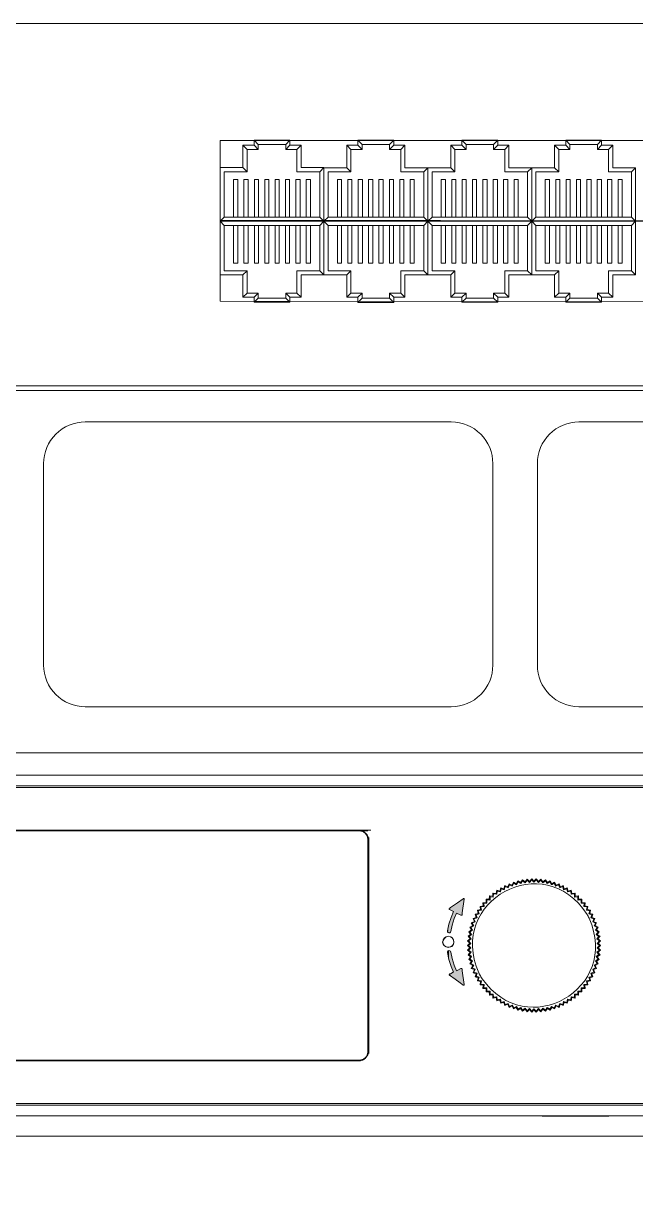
# Model space of a CAD drawing. Header units: millimetres. Extents: x -12727 to 3737, y -1743 to 2772.
# Drawn here: x 443.7 to 517.4, y 804.3 to 944.8 of the extents above; entities that cross this region are included whole.
import ezdxf

# ---------------------------------------------------------------- set-up
doc = ezdxf.new("R2010")
doc.units = ezdxf.units.MM
doc.layers.get('0').update_dxf_attribs({"lineweight": 5})
doc.layers.add('-0', color=7, linetype='Continuous', lineweight=5)
doc.layers.add('Racks and units', color=7, linetype='Continuous', lineweight=5)

# ---------------------------------------------------------------- blocks, each defined once
blk = doc.blocks.new('ZYXEL  GS1100-24-EU0103F')
at = {"layer": '-0', "color": 253, "lineweight": 15}
for p, q in [((0, 43.61), (482.5, 43.61)), ((482.5, 0), (0, 0))]:
    blk.add_line(p, q, dxfattribs=at)
at = {"layer": '-0', "color": 253, "lineweight": 0}
for p, q in [((191.59, 29.51), (116.57, 29.51)), ((116.57, 29.51), (116.58, 19.79)), ((120.67, 28.95), (120.67, 29.55)), ((120.67, 29.55), (124.98, 29.55)), ((121.18, 29.05), (120.67, 29.55)), ((124.48, 29.05), (124.98, 29.55)), ((124.98, 28.95), (124.98, 29.55)), ((133.17, 28.94), (133.17, 29.55)), ((133.17, 29.55), (137.47, 29.55)), ((133.67, 29.05), (133.17, 29.55)), ((136.97, 29.05), (137.47, 29.55)), ((137.47, 28.94), (137.47, 29.55)), ((145.68, 28.94), (145.68, 29.55)), ((145.68, 29.55), (149.98, 29.55)), ((146.18, 29.05), (145.68, 29.55)), ((149.48, 29.05), (149.98, 29.55)), ((149.98, 28.94), (149.98, 29.55)), ((158.18, 28.94), (158.18, 29.55)), ((158.18, 29.55), (162.48, 29.55)), ((158.68, 29.05), (158.18, 29.55)), ((161.98, 29.05), (162.48, 29.55)), ((162.48, 28.94), (162.48, 29.55)), ((119.32, 26.25), (119.32, 28.95)), ((119.32, 28.95), (120.67, 28.95)), ((119.82, 28.45), (119.32, 28.95)), ((119.82, 25.75), (119.82, 28.45)), ((119.82, 28.45), (121.18, 28.45)), ((121.18, 28.45), (120.67, 28.95)), ((121.18, 28.45), (121.18, 29.05)), ((121.18, 29.05), (124.48, 29.05)), ((124.48, 28.45), (124.48, 29.05)), ((124.48, 28.45), (124.98, 28.95)), ((125.83, 28.45), (124.48, 28.45)), ((126.33, 28.95), (124.98, 28.95)), ((125.83, 28.45), (126.33, 28.95)), ((125.83, 25.75), (125.83, 28.45)), ((126.33, 26.25), (126.33, 28.95)), ((131.82, 26.24), (131.82, 28.94)), ((131.82, 28.94), (133.17, 28.94)), ((132.32, 28.44), (131.82, 28.94)), ((132.32, 25.74), (132.32, 28.44)), ((132.32, 28.44), (133.67, 28.44)), ((133.67, 28.44), (133.17, 28.94)), ((133.67, 28.44), (133.67, 29.05)), ((133.67, 29.05), (136.97, 29.05)), ((136.97, 28.44), (136.97, 29.05)), ((136.97, 28.44), (137.47, 28.94)), ((138.32, 28.44), (136.97, 28.44)), ((138.82, 28.94), (137.47, 28.94)), ((138.32, 28.44), (138.82, 28.94)), ((138.32, 25.74), (138.32, 28.44)), ((138.82, 26.24), (138.82, 28.94)), ((144.33, 26.24), (144.33, 28.94)), ((144.33, 28.94), (145.68, 28.94)), ((144.83, 28.44), (144.33, 28.94)), ((144.83, 25.74), (144.83, 28.44)), ((144.83, 28.44), (146.18, 28.44)), ((146.18, 28.44), (145.68, 28.94)), ((146.18, 28.44), (146.18, 29.05)), ((146.18, 29.05), (149.48, 29.05)), ((149.48, 28.44), (149.48, 29.05)), ((149.48, 28.44), (149.98, 28.94)), ((150.83, 28.44), (149.48, 28.44)), ((151.33, 28.94), (149.98, 28.94)), ((150.83, 28.44), (151.33, 28.94)), ((150.83, 25.74), (150.83, 28.44)), ((151.33, 26.24), (151.33, 28.94)), ((156.83, 26.24), (156.83, 28.94)), ((156.83, 28.94), (158.18, 28.94)), ((157.33, 28.44), (156.83, 28.94)), ((157.33, 25.74), (157.33, 28.44)), ((157.33, 28.44), (158.68, 28.44)), ((158.68, 28.44), (158.18, 28.94)), ((158.68, 28.44), (158.68, 29.05)), ((158.68, 29.05), (161.98, 29.05)), ((161.98, 28.44), (161.98, 29.05)), ((161.98, 28.44), (162.48, 28.94)), ((163.33, 28.44), (161.98, 28.44)), ((163.83, 28.94), (162.48, 28.94)), ((163.33, 28.44), (163.83, 28.94)), ((163.33, 25.74), (163.33, 28.44)), ((163.83, 26.24), (163.83, 28.94)), ((116.57, 19.79), (116.57, 26.25)), ((116.57, 26.25), (119.32, 26.25)), ((117.07, 20.29), (117.07, 25.75)), ((119.82, 25.75), (117.07, 25.75)), ((119.82, 25.75), (119.32, 26.25)), ((125.83, 25.75), (128.58, 25.75)), ((129.08, 26.25), (126.33, 26.25)), ((128.58, 25.75), (129.08, 26.25)), ((128.58, 20.29), (128.58, 25.75)), ((129.07, 19.79), (129.07, 26.24)), ((129.07, 26.24), (131.82, 26.24)), ((129.08, 19.79), (129.08, 26.25)), ((129.08, 19.79), (129.08, 26.25)), ((129.08, 19.79), (129.08, 26.24)), ((129.57, 20.29), (129.57, 25.74)), ((132.32, 25.74), (129.57, 25.74)), ((129.58, 20.29), (129.58, 25.75)), ((129.58, 20.29), (129.58, 25.74)), ((132.32, 25.74), (131.82, 26.24)), ((138.32, 25.74), (141.08, 25.74)), ((141.58, 26.24), (138.82, 26.24)), ((141.08, 25.74), (141.58, 26.24)), ((141.08, 20.29), (141.08, 25.74)), ((141.58, 19.79), (141.58, 26.24)), ((141.58, 19.79), (141.58, 26.24)), ((141.58, 26.24), (144.33, 26.24)), ((142.08, 20.29), (142.08, 25.74)), ((144.83, 25.74), (142.08, 25.74)), ((144.83, 25.74), (144.33, 26.24)), ((150.83, 25.74), (153.58, 25.74)), ((154.08, 26.24), (151.33, 26.24)), ((153.58, 25.74), (154.08, 26.24)), ((153.58, 20.29), (153.58, 25.74)), ((154.08, 19.79), (154.08, 26.24)), ((154.08, 19.79), (154.08, 26.24)), ((154.08, 26.24), (156.83, 26.24)), ((154.58, 20.29), (154.58, 25.74)), ((157.33, 25.74), (154.58, 25.74)), ((157.33, 25.74), (156.83, 26.24)), ((163.33, 25.74), (166.08, 25.74)), ((166.58, 26.24), (163.83, 26.24)), ((166.08, 25.74), (166.58, 26.24)), ((166.08, 20.29), (166.08, 25.74)), ((166.58, 19.79), (166.58, 26.24)), ((118.7, 24.83), (118.2, 24.83)), ((118.2, 20.29), (118.2, 24.83)), ((118.7, 20.29), (118.7, 24.83)), ((119.45, 20.29), (119.45, 24.83)), ((119.45, 24.83), (119.95, 24.83)), ((119.95, 20.29), (119.95, 24.83)), ((120.7, 20.29), (120.7, 24.83)), ((120.7, 24.83), (121.2, 24.83)), ((121.2, 20.29), (121.2, 24.83)), ((121.95, 20.29), (121.95, 24.83)), ((121.95, 24.83), (122.45, 24.83)), ((122.45, 20.29), (122.45, 24.83)), ((123.2, 20.29), (123.2, 24.83)), ((123.2, 24.83), (123.7, 24.83)), ((123.7, 20.29), (123.7, 24.83)), ((124.45, 20.29), (124.45, 24.83)), ((124.45, 24.83), (124.95, 24.83)), ((124.95, 20.29), (124.95, 24.83)), ((125.7, 20.29), (125.7, 24.83)), ((125.7, 24.83), (126.2, 24.83)), ((126.2, 20.29), (126.2, 24.83)), ((126.95, 20.29), (126.95, 24.83)), ((126.95, 24.83), (127.45, 24.83)), ((127.45, 20.29), (127.45, 24.83)), ((131.2, 24.83), (130.7, 24.83)), ((130.7, 20.29), (130.7, 24.83)), ((131.2, 20.29), (131.2, 24.83)), ((131.95, 20.29), (131.95, 24.83)), ((131.95, 24.83), (132.45, 24.83)), ((132.45, 20.29), (132.45, 24.83)), ((133.2, 20.29), (133.2, 24.83)), ((133.2, 24.83), (133.7, 24.83)), ((133.7, 20.29), (133.7, 24.83)), ((134.45, 20.29), (134.45, 24.83)), ((134.45, 24.83), (134.95, 24.83)), ((134.95, 20.29), (134.95, 24.83)), ((135.7, 20.29), (135.7, 24.83)), ((135.7, 24.83), (136.2, 24.83)), ((136.2, 20.29), (136.2, 24.83)), ((136.95, 20.29), (136.95, 24.83)), ((136.95, 24.83), (137.45, 24.83)), ((137.45, 20.29), (137.45, 24.83)), ((138.2, 20.29), (138.2, 24.83)), ((138.2, 24.83), (138.7, 24.83)), ((138.7, 20.29), (138.7, 24.83)), ((139.45, 20.29), (139.45, 24.83)), ((139.45, 24.83), (139.95, 24.83)), ((139.95, 20.29), (139.95, 24.83)), ((143.7, 24.83), (143.2, 24.83)), ((143.2, 20.29), (143.2, 24.83)), ((143.7, 20.29), (143.7, 24.83)), ((144.45, 20.29), (144.45, 24.83)), ((144.45, 24.83), (144.95, 24.83)), ((144.95, 20.29), (144.95, 24.83)), ((145.7, 20.28), (145.7, 24.83)), ((145.7, 24.83), (146.2, 24.83)), ((146.2, 20.29), (146.2, 24.83)), ((146.95, 20.29), (146.95, 24.83)), ((146.95, 24.83), (147.45, 24.83)), ((147.45, 20.29), (147.45, 24.83)), ((148.2, 20.29), (148.2, 24.83)), ((148.2, 24.83), (148.7, 24.83)), ((148.7, 20.29), (148.7, 24.83)), ((149.45, 20.29), (149.45, 24.83)), ((149.45, 24.83), (149.95, 24.83)), ((149.95, 20.29), (149.95, 24.83)), ((150.7, 20.28), (150.7, 24.83)), ((150.7, 24.83), (151.2, 24.83)), ((151.2, 20.29), (151.2, 24.83)), ((151.95, 20.29), (151.95, 24.83)), ((151.95, 24.83), (152.45, 24.83)), ((152.45, 20.29), (152.45, 24.83)), ((156.21, 24.83), (155.71, 24.83)), ((155.71, 20.29), (155.71, 24.83)), ((156.21, 20.29), (156.21, 24.83)), ((156.96, 20.29), (156.96, 24.83)), ((156.96, 24.83), (157.46, 24.83)), ((157.46, 20.29), (157.46, 24.83)), ((158.21, 20.28), (158.21, 24.83)), ((158.21, 24.83), (158.71, 24.83)), ((158.71, 20.29), (158.71, 24.83)), ((159.46, 20.29), (159.46, 24.83)), ((159.46, 24.83), (159.96, 24.83)), ((159.96, 20.29), (159.96, 24.83)), ((160.71, 20.29), (160.71, 24.83)), ((160.71, 24.83), (161.21, 24.83)), ((161.21, 20.29), (161.21, 24.83)), ((161.96, 20.29), (161.96, 24.83)), ((161.96, 24.83), (162.46, 24.83)), ((162.46, 20.29), (162.46, 24.83)), ((163.21, 20.28), (163.21, 24.83)), ((163.21, 24.83), (163.71, 24.83)), ((163.71, 20.29), (163.71, 24.83)), ((164.46, 20.29), (164.46, 24.83)), ((164.46, 24.83), (164.96, 24.83)), ((164.96, 20.29), (164.96, 24.83)), ((116.57, 19.79), (117.07, 20.29)), ((116.57, 10.19), (116.58, 19.91)), ((116.57, 19.79), (129.08, 19.79)), ((116.57, 19.79), (116.57, 13.34)), ((116.57, 19.79), (117.07, 19.29)), ((116.57, 19.79), (129.08, 19.79)), ((116.58, 19.91), (191.6, 19.8)), ((116.58, 19.79), (191.6, 19.79)), ((117.07, 20.29), (128.58, 20.29)), ((129.08, 19.79), (122.83, 19.79)), ((129.08, 19.79), (122.83, 19.79)), ((129.08, 19.79), (128.58, 20.29)), ((129.08, 19.79), (128.58, 19.29)), ((129.07, 19.79), (129.57, 20.29)), ((129.07, 19.79), (141.58, 19.79)), ((129.07, 19.79), (129.07, 13.34)), ((129.07, 19.79), (129.57, 19.29)), ((129.07, 19.79), (141.58, 19.79)), ((129.08, 19.79), (129.58, 20.29)), ((129.08, 19.79), (129.58, 20.29)), ((129.08, 19.8), (129.08, 13.34)), ((129.08, 19.8), (129.58, 19.3)), ((129.08, 19.79), (129.08, 13.34)), ((129.08, 19.79), (129.58, 19.29)), ((129.08, 19.79), (129.08, 13.34)), ((129.57, 20.29), (141.08, 20.29)), ((141.58, 19.79), (135.32, 19.79)), ((141.58, 19.79), (135.32, 19.79)), ((141.58, 19.79), (141.08, 20.29)), ((141.58, 19.79), (141.08, 19.29)), ((141.58, 19.79), (142.08, 20.29)), ((141.58, 19.79), (141.58, 13.34)), ((141.58, 19.79), (154.08, 19.79)), ((141.58, 19.79), (141.58, 13.34)), ((141.58, 19.79), (142.08, 19.29)), ((141.58, 19.79), (154.08, 19.79)), ((142.08, 20.29), (153.58, 20.29)), ((154.08, 19.79), (147.83, 19.79)), ((154.08, 19.79), (147.83, 19.79)), ((154.08, 19.79), (153.58, 20.29)), ((154.08, 19.79), (153.58, 19.29)), ((154.08, 19.79), (154.58, 20.29)), ((154.08, 19.79), (154.08, 13.34)), ((154.08, 19.79), (166.58, 19.79)), ((154.08, 19.79), (154.08, 13.34)), ((154.08, 19.79), (154.58, 19.29)), ((154.08, 19.79), (166.58, 19.79)), ((154.58, 20.29), (166.08, 20.29)), ((166.58, 19.79), (160.33, 19.79)), ((166.58, 19.79), (160.33, 19.79)), ((166.58, 19.79), (166.08, 20.29)), ((166.58, 19.79), (166.08, 19.29)), ((166.58, 19.79), (166.58, 13.34)), ((117.07, 19.29), (128.58, 19.29)), ((117.07, 19.29), (117.07, 13.84)), ((118.2, 19.29), (118.2, 14.76)), ((118.7, 19.29), (118.7, 14.76)), ((119.45, 19.29), (119.45, 14.76)), ((119.95, 19.29), (119.95, 14.76)), ((120.7, 19.3), (120.7, 14.76)), ((121.2, 19.29), (121.2, 14.76)), ((121.95, 19.29), (121.95, 14.76)), ((122.45, 19.29), (122.45, 14.76)), ((123.2, 19.29), (123.2, 14.76)), ((123.7, 19.29), (123.7, 14.76)), ((124.45, 19.29), (124.45, 14.76)), ((124.95, 19.29), (124.95, 14.76)), ((125.7, 19.3), (125.7, 14.76)), ((126.2, 19.29), (126.2, 14.76)), ((126.95, 19.29), (126.95, 14.76)), ((127.45, 19.29), (127.45, 14.76)), ((128.58, 19.29), (128.58, 13.84)), ((129.57, 19.29), (141.08, 19.29)), ((129.57, 19.29), (129.57, 13.84)), ((129.58, 19.3), (129.58, 13.84)), ((129.58, 19.29), (129.58, 13.84)), ((130.7, 19.29), (130.7, 14.75)), ((131.2, 19.29), (131.2, 14.75)), ((131.95, 19.29), (131.95, 14.75)), ((132.45, 19.29), (132.45, 14.75)), ((133.2, 19.3), (133.2, 14.75)), ((133.7, 19.29), (133.7, 14.75)), ((134.45, 19.29), (134.45, 14.75)), ((134.95, 19.29), (134.95, 14.75)), ((135.7, 19.29), (135.7, 14.75)), ((136.2, 19.29), (136.2, 14.75)), ((136.95, 19.29), (136.95, 14.75)), ((137.45, 19.29), (137.45, 14.75)), ((138.2, 19.3), (138.2, 14.75)), ((138.7, 19.29), (138.7, 14.75)), ((139.45, 19.29), (139.45, 14.75)), ((139.95, 19.29), (139.95, 14.75)), ((141.08, 19.29), (141.08, 13.84)), ((142.08, 19.29), (153.58, 19.29)), ((142.08, 19.29), (142.08, 13.84)), ((143.2, 19.29), (143.2, 14.76)), ((143.7, 19.29), (143.7, 14.76)), ((144.45, 19.29), (144.45, 14.76)), ((144.95, 19.29), (144.95, 14.76)), ((145.7, 19.3), (145.7, 14.76)), ((146.2, 19.29), (146.2, 14.76)), ((146.95, 19.29), (146.95, 14.76)), ((147.45, 19.29), (147.45, 14.76)), ((148.2, 19.29), (148.2, 14.76)), ((148.7, 19.29), (148.7, 14.76)), ((149.45, 19.29), (149.45, 14.76)), ((149.95, 19.29), (149.95, 14.76)), ((150.7, 19.3), (150.7, 14.76)), ((151.2, 19.29), (151.2, 14.76)), ((151.95, 19.29), (151.95, 14.76)), ((152.45, 19.29), (152.45, 14.76)), ((153.58, 19.29), (153.58, 13.84)), ((154.58, 19.29), (166.08, 19.29)), ((154.58, 19.29), (154.58, 13.84)), ((155.71, 19.29), (155.71, 14.76)), ((156.21, 19.29), (156.21, 14.76)), ((156.96, 19.29), (156.96, 14.76)), ((157.46, 19.29), (157.46, 14.76)), ((158.21, 19.3), (158.21, 14.76)), ((158.71, 19.29), (158.71, 14.76)), ((159.46, 19.29), (159.46, 14.76)), ((159.96, 19.29), (159.96, 14.76)), ((160.71, 19.29), (160.71, 14.76)), ((161.21, 19.29), (161.21, 14.76)), ((161.96, 19.29), (161.96, 14.76)), ((162.46, 19.29), (162.46, 14.76)), ((163.21, 19.3), (163.21, 14.76)), ((163.71, 19.29), (163.71, 14.76)), ((164.46, 19.29), (164.46, 14.76)), ((164.96, 19.29), (164.96, 14.76)), ((166.08, 19.29), (166.08, 13.84)), ((118.7, 14.76), (118.2, 14.76)), ((119.45, 14.76), (119.95, 14.76)), ((120.7, 14.76), (121.2, 14.76)), ((121.95, 14.76), (122.45, 14.76)), ((123.2, 14.76), (123.7, 14.76)), ((124.45, 14.76), (124.95, 14.76)), ((125.7, 14.76), (126.2, 14.76)), ((126.95, 14.76), (127.45, 14.76)), ((131.2, 14.75), (130.7, 14.75)), ((131.95, 14.75), (132.45, 14.75)), ((133.2, 14.75), (133.7, 14.75)), ((134.45, 14.75), (134.95, 14.75)), ((135.7, 14.75), (136.2, 14.75)), ((136.95, 14.75), (137.45, 14.75)), ((138.2, 14.75), (138.7, 14.75)), ((139.45, 14.75), (139.95, 14.75)), ((143.7, 14.76), (143.2, 14.76)), ((144.45, 14.76), (144.95, 14.76)), ((145.7, 14.76), (146.2, 14.76)), ((146.95, 14.76), (147.45, 14.76)), ((148.2, 14.76), (148.7, 14.76)), ((149.45, 14.76), (149.95, 14.76)), ((150.7, 14.76), (151.2, 14.76)), ((151.95, 14.76), (152.45, 14.76)), ((156.21, 14.76), (155.71, 14.76)), ((156.96, 14.76), (157.46, 14.76)), ((158.21, 14.76), (158.71, 14.76)), ((159.46, 14.76), (159.96, 14.76)), ((160.71, 14.76), (161.21, 14.76)), ((161.96, 14.76), (162.46, 14.76)), ((163.21, 14.76), (163.71, 14.76)), ((164.46, 14.76), (164.96, 14.76)), ((116.57, 13.34), (119.32, 13.34)), ((119.82, 13.84), (117.07, 13.84)), ((119.82, 13.84), (119.32, 13.34)), ((119.32, 13.34), (119.32, 10.64)), ((119.82, 13.84), (119.82, 11.14)), ((125.83, 13.84), (128.58, 13.84)), ((125.83, 13.84), (125.83, 11.14)), ((129.08, 13.34), (126.33, 13.34)), ((126.33, 13.34), (126.33, 10.64)), ((128.58, 13.84), (129.08, 13.34)), ((129.07, 13.34), (131.82, 13.34)), ((132.32, 13.84), (129.57, 13.84)), ((132.32, 13.84), (131.82, 13.34)), ((131.82, 13.34), (131.82, 10.64)), ((132.32, 13.84), (132.32, 11.14)), ((138.32, 13.84), (141.08, 13.84)), ((138.32, 13.84), (138.32, 11.14)), ((141.58, 13.34), (138.82, 13.34)), ((138.82, 13.34), (138.82, 10.64)), ((141.08, 13.84), (141.58, 13.34)), ((141.58, 13.34), (144.33, 13.34)), ((144.83, 13.84), (142.08, 13.84)), ((144.83, 13.84), (144.33, 13.34)), ((144.33, 13.34), (144.33, 10.64)), ((144.83, 13.84), (144.83, 11.14)), ((150.83, 13.84), (153.58, 13.84)), ((150.83, 13.84), (150.83, 11.14)), ((154.08, 13.34), (151.33, 13.34)), ((151.33, 13.34), (151.33, 10.64)), ((153.58, 13.84), (154.08, 13.34)), ((154.08, 13.34), (156.83, 13.34)), ((157.33, 13.84), (154.58, 13.84)), ((157.33, 13.84), (156.83, 13.34)), ((156.83, 13.34), (156.83, 10.64)), ((157.33, 13.84), (157.33, 11.14)), ((163.33, 13.84), (166.08, 13.84)), ((163.33, 13.84), (163.33, 11.14)), ((166.58, 13.34), (163.83, 13.34)), ((163.83, 13.34), (163.83, 10.64)), ((166.08, 13.84), (166.58, 13.34)), ((191.59, 10.07), (116.57, 10.19)), ((119.82, 11.14), (119.32, 10.64)), ((119.32, 10.64), (120.67, 10.64)), ((119.82, 11.14), (121.18, 11.14)), ((121.18, 11.14), (120.67, 10.64)), ((120.67, 10.64), (120.67, 10.04)), ((121.18, 10.54), (120.67, 10.04)), ((120.67, 10.04), (124.98, 10.04)), ((121.18, 11.14), (121.18, 10.54)), ((121.18, 10.54), (124.48, 10.54)), ((124.48, 11.14), (124.98, 10.64)), ((125.83, 11.14), (124.48, 11.14)), ((124.48, 11.14), (124.48, 10.54)), ((124.48, 10.54), (124.98, 10.04)), ((126.33, 10.64), (124.98, 10.64)), ((124.98, 10.64), (124.98, 10.04)), ((125.83, 11.14), (126.33, 10.64)), ((132.32, 11.14), (131.82, 10.64)), ((131.82, 10.64), (133.17, 10.64)), ((132.32, 11.14), (133.67, 11.14)), ((133.67, 11.14), (133.17, 10.64)), ((133.17, 10.64), (133.17, 10.03)), ((133.67, 10.53), (133.17, 10.03)), ((133.17, 10.03), (137.47, 10.03)), ((133.67, 11.14), (133.67, 10.53)), ((133.67, 10.53), (136.97, 10.53)), ((136.97, 11.14), (137.47, 10.64)), ((138.32, 11.14), (136.97, 11.14)), ((136.97, 11.14), (136.97, 10.53)), ((136.97, 10.53), (137.47, 10.03)), ((138.82, 10.64), (137.47, 10.64)), ((137.47, 10.64), (137.47, 10.03)), ((138.32, 11.14), (138.82, 10.64)), ((144.83, 11.14), (144.33, 10.64)), ((144.33, 10.64), (145.68, 10.64)), ((144.83, 11.14), (146.18, 11.14)), ((146.18, 11.14), (145.68, 10.64)), ((145.68, 10.64), (145.68, 10.04)), ((146.18, 10.54), (145.68, 10.04)), ((145.68, 10.04), (149.98, 10.04)), ((146.18, 11.14), (146.18, 10.54)), ((146.18, 10.54), (149.48, 10.54)), ((149.48, 11.14), (149.98, 10.64)), ((150.83, 11.14), (149.48, 11.14)), ((149.48, 11.14), (149.48, 10.54)), ((149.48, 10.54), (149.98, 10.04)), ((151.33, 10.64), (149.98, 10.64)), ((149.98, 10.64), (149.98, 10.04)), ((150.83, 11.14), (151.33, 10.64)), ((157.33, 11.14), (156.83, 10.64)), ((156.83, 10.64), (158.18, 10.64)), ((157.33, 11.14), (158.68, 11.14)), ((158.68, 11.14), (158.18, 10.64)), ((158.18, 10.64), (158.18, 10.04)), ((158.68, 10.54), (158.18, 10.04)), ((158.18, 10.04), (162.48, 10.04)), ((158.68, 11.14), (158.68, 10.54)), ((158.68, 10.54), (161.98, 10.54)), ((161.98, 11.14), (162.48, 10.64)), ((163.33, 11.14), (161.98, 11.14)), ((161.98, 11.14), (161.98, 10.54)), ((161.98, 10.54), (162.48, 10.04)), ((163.83, 10.64), (162.48, 10.64)), ((162.48, 10.64), (162.48, 10.04)), ((163.33, 11.14), (163.83, 10.64))]:
    blk.add_line(p, q, dxfattribs=at)
blk = doc.blocks.new('ЦМО ГКО-О-2')
at = {"layer": '-0', "color": 253, "lineweight": 15}
for p, q in [((0, 43.61), (482.5, 43.61)), ((482.5, 0), (0, 0))]:
    blk.add_line(p, q, dxfattribs=at)
at = {"color": 253}
for points in [[(100.07, 39.84), (144.12, 39.84, -0.414214), (149.12, 34.84), (149.12, 10.57, -0.414214), (144.12, 5.57), (100.07, 5.57, -0.414214), (95.07, 10.57), (95.07, 34.84, -0.414214)], [(159.48, 39.84), (203.53, 39.84, -0.414214), (208.53, 34.84), (208.53, 10.57, -0.414214), (203.53, 5.57), (159.48, 5.57, -0.414214), (154.48, 10.57), (154.48, 34.84, -0.414214)]]:
    blk.add_lwpolyline(points, format="xyb", close=True, dxfattribs=at)
blk = doc.blocks.new('SENHEIZERew_300_G4-Base')
at = {"layer": '-0', "lineweight": 15, "transparency": 33554687}
for points in [[(143.84, 25.07), (142.16, 23.88), (142.17, 23.76), (142.66, 23.52), (143.04, 23.34), (143.59, 23.08), (143.62, 23.07), (143.65, 23.08), (143.68, 23.1), (143.69, 23.13)], [(143.85, 25.08), (143.84, 25.07), (143.69, 23.13), (143.75, 23.61), (143.91, 24.77), (143.87, 25.08)], [(143.91, 24.77), (143.94, 25.01), (143.94, 25.01), (143.94, 25.05), (143.91, 25.07), (143.87, 25.08)], [(142.11, 21.99), (142.01, 20.99), (142.11, 20.94), (142.22, 20.96), (142.3, 21.02), (142.37, 22.82)], [(142.14, 23.85), (142.13, 23.82), (142.15, 23.78), (142.17, 23.76), (142.16, 23.88)], [(142.37, 22.82), (142.3, 21.02), (142.35, 21.12), (142.52, 21.88), (142.76, 22.68), (143.04, 23.34), (142.66, 23.52)], [(142.01, 18.77), (141.95, 18.68), (141.93, 18.57), (142.11, 17.76), (142.11, 18.81)], [(142.11, 17.76), (142.37, 16.92), (142.51, 17.87), (142.35, 18.64), (142.3, 18.74), (142.22, 18.8), (142.11, 18.81)], [(142.66, 16.22), (142.17, 15.98), (143.84, 14.67), (143.04, 16.4), (142.76, 17.07), (142.51, 17.87), (142.37, 16.92)], [(142.13, 15.92), (142.14, 15.96), (142.17, 15.98), (143.83, 14.67), (142.16, 15.86), (142.14, 15.89)], [(143.84, 14.67), (143.87, 14.66), (143.91, 14.98), (143.75, 16.13), (143.69, 16.61), (143.68, 16.65), (143.65, 16.67), (143.62, 16.67), (143.59, 16.67), (143.04, 16.4)], [(143.87, 14.66), (143.91, 14.67), (143.94, 14.7), (143.94, 14.73), (143.94, 14.74), (143.94, 14.74), (143.91, 14.98)]]:
    blk.add_hatch(color=253, dxfattribs=at).paths.add_polyline_path(points)
at = {"layer": '-0', "color": 253, "lineweight": 15, "transparency": 33554687}
for points in [[(2.3, -1.07), (2.09, -1.07, -0.369269), (-0.69, 1.68), (-0.7, 1.93), (-0.7, 36.93), (-0.69, 37.14, -0.369472), (2.05, 39.92), (2.3, 39.93), (208.4, 39.93), (208.62, 39.92, -0.368912), (211.39, 37.18), (211.4, 36.93), (211.4, 1.93), (211.39, 1.71, -0.368809), (208.65, -1.06), (208.4, -1.07), (2.3, -1.07), (2.05, -1.06), (1.9, -1.05, -0.27784), (-0.51, 0.89), (-0.59, 1.13), (-0.59, 1.13)], [(2.3, -1.07), (2.3, 0.2), (2.09, 0.22, -0.337788), (0.59, 1.68), (0.58, 1.93), (0.58, 36.93), (0.59, 37.14, -0.336941), (2.05, 38.63), (2.3, 38.65), (208.4, 38.65), (208.4, 38.45)]]:
    blk.add_lwpolyline(points, format="xyb", dxfattribs=at)
for points in [[(45.05, 33.23), (131.35, 33.23)], [(131.35, 33.23), (131.43, 33.22)], [(132.32, 32.47), (132.35, 32.23), (132.35, 6.63), (132.35, 32.23)], [(141.78, 20.49), (142.04, 20.54)], [(132.35, 6.63), (132.35, 6.55)]]:
    blk.add_lwpolyline(points, close=True, dxfattribs=at)
for points in [[(131.25, 33.3), (131.25, 33.28)], [(132.45, 6.78), (132.45, 32.08)], [(132.47, 32.08), (132.45, 32.08)], [(148.89, 26.53), (149.25, 26.38), (149.39, 26.75)], [(149.35, 26.86), (149.2, 26.49), (149.25, 26.38)], [(149.71, 26.7), (149.35, 26.86), (149.39, 26.75)], [(149.39, 26.75), (149.74, 26.58), (149.91, 26.94)], [(149.87, 27.06), (149.71, 26.7), (149.74, 26.58)], [(150.22, 26.86), (149.87, 27.06), (149.91, 26.94)], [(149.91, 26.94), (150.25, 26.75), (150.44, 27.09)], [(150.41, 27.21), (150.22, 26.86), (150.25, 26.75)], [(150.74, 27), (150.41, 27.21), (150.44, 27.09)], [(150.44, 27.09), (150.77, 26.88), (150.98, 27.2)], [(150.96, 27.33), (150.74, 27), (150.77, 26.88)], [(151.27, 27.09), (150.96, 27.33), (150.98, 27.2)], [(150.98, 27.2), (151.29, 26.97), (151.53, 27.28)], [(151.51, 27.4), (151.27, 27.09), (151.29, 26.97)], [(151.81, 27.15), (151.51, 27.4), (151.53, 27.28)], [(151.53, 27.28), (151.82, 27.02), (152.08, 27.32)], [(152.07, 27.44), (151.81, 27.15), (151.82, 27.02)], [(152.35, 27.16), (152.07, 27.44), (152.08, 27.32)], [(152.08, 27.32), (152.35, 27.04), (152.63, 27.32)], [(152.63, 27.44), (152.35, 27.16), (152.35, 27.04)], [(152.89, 27.15), (152.63, 27.44), (152.63, 27.32)], [(152.63, 27.32), (152.88, 27.02), (153.18, 27.28)], [(153.19, 27.4), (152.89, 27.15), (152.88, 27.02)], [(153.43, 27.09), (153.19, 27.4), (153.18, 27.28)], [(153.18, 27.28), (153.41, 26.97), (153.72, 27.2)], [(153.74, 27.33), (153.43, 27.09), (153.41, 26.97)], [(153.96, 27), (153.74, 27.33), (153.72, 27.2)], [(153.72, 27.2), (153.94, 26.88), (154.26, 27.09)], [(154.29, 27.21), (153.96, 27), (153.94, 26.88)], [(154.48, 26.86), (154.29, 27.21), (154.26, 27.09)], [(154.26, 27.09), (154.45, 26.75), (154.79, 26.94)], [(154.83, 27.05), (154.48, 26.86), (154.45, 26.75)], [(155, 26.7), (154.83, 27.06), (154.79, 26.94)], [(154.79, 26.94), (154.95, 26.58), (155.31, 26.75)], [(155.36, 26.86), (155, 26.7), (154.95, 26.58)], [(155.5, 26.49), (155.36, 26.86), (155.31, 26.75)], [(155.31, 26.75), (155.45, 26.38), (155.81, 26.53)], [(146.67, 24.91), (147.06, 24.9), (147.07, 25.29)], [(146.98, 25.39), (146.97, 24.99), (147.06, 24.9)], [(147.38, 25.35), (146.98, 25.39), (147.07, 25.29)], [(147.07, 25.29), (147.45, 25.26), (147.49, 25.65)], [(147.41, 25.75), (147.38, 25.35), (147.45, 25.26)], [(147.8, 25.69), (147.41, 25.75), (147.49, 25.65)], [(147.49, 25.65), (147.87, 25.59), (147.93, 25.98)], [(147.86, 26.08), (147.8, 25.69), (147.87, 25.59)], [(148.25, 25.99), (147.86, 26.08), (147.93, 25.98)], [(147.93, 25.98), (148.32, 25.88), (148.4, 26.27)], [(148.34, 26.37), (148.25, 25.99), (148.32, 25.88)], [(148.72, 26.26), (148.34, 26.37), (148.4, 26.27)], [(148.4, 26.27), (148.77, 26.15), (148.89, 26.53)], [(148.83, 26.64), (148.72, 26.26), (148.77, 26.15)], [(149.2, 26.49), (148.83, 26.64), (148.89, 26.53)], [(155.87, 26.64), (155.5, 26.49), (155.45, 26.38)], [(155.98, 26.26), (155.87, 26.64), (155.81, 26.53)], [(155.81, 26.53), (155.92, 26.15), (156.3, 26.27)], [(156.36, 26.37), (155.98, 26.26), (155.92, 26.15)], [(156.45, 25.99), (156.36, 26.37), (156.3, 26.27)], [(156.3, 26.27), (156.39, 25.88), (156.77, 25.98)], [(156.84, 26.08), (156.45, 25.99), (156.39, 25.88)], [(156.9, 25.69), (156.83, 26.08), (156.77, 25.98)], [(156.77, 25.98), (156.82, 25.59), (157.21, 25.65)], [(157.29, 25.75), (156.9, 25.69), (156.82, 25.59)], [(157.32, 25.35), (157.29, 25.75), (157.21, 25.65)], [(157.21, 25.65), (157.24, 25.26), (157.64, 25.29)], [(157.72, 25.39), (157.32, 25.35), (157.24, 25.26)], [(157.72, 24.99), (157.72, 25.39), (157.64, 25.29)], [(157.64, 25.29), (157.64, 24.9), (158.03, 24.91)], [(143.84, 25.07), (143.82, 25.06), (143.14, 24.57), (142.54, 24.15), (142.31, 23.99), (142.21, 23.92), (142.16, 23.88)], [(143.69, 23.13), (143.72, 23.36), (143.94, 25.01)], [(143.94, 25.01), (143.94, 25.05), (143.91, 25.07), (143.87, 25.08), (143.85, 25.08), (143.83, 25.07)], [(143.94, 25.01), (143.94, 25.01)], [(145.65, 23.61), (146.04, 23.69), (145.96, 24.07)], [(146.25, 24.19), (145.86, 24.14), (145.96, 24.07)], [(145.86, 24.14), (145.93, 23.75), (146.04, 23.69)], [(145.96, 24.07), (146.35, 24.12), (146.3, 24.5)], [(146.6, 24.6), (146.21, 24.58), (146.3, 24.5)], [(146.21, 24.58), (146.25, 24.19), (146.35, 24.12)], [(146.3, 24.5), (146.69, 24.52), (146.67, 24.91)], [(146.58, 25), (146.6, 24.6), (146.69, 24.52)], [(146.97, 24.99), (146.58, 25), (146.67, 24.91)], [(158.12, 25), (157.72, 24.99), (157.64, 24.9)], [(158.03, 24.91), (158.01, 24.52), (158.4, 24.5)], [(158.5, 24.58), (158.1, 24.6), (158.01, 24.52)], [(158.1, 24.6), (158.12, 25), (158.03, 24.91)], [(158.4, 24.5), (158.35, 24.12), (158.74, 24.07)], [(158.84, 24.14), (158.45, 24.19), (158.35, 24.12)], [(158.45, 24.19), (158.5, 24.58), (158.4, 24.5)], [(158.74, 24.07), (158.66, 23.69), (159.05, 23.61)], [(158.76, 23.75), (158.84, 24.14), (158.74, 24.07)], [(142.66, 23.52), (142.37, 22.82), (142.11, 21.99), (141.94, 21.18)], [(142.16, 23.88), (142.14, 23.85), (142.13, 23.82), (142.15, 23.78), (142.17, 23.76)], [(142.17, 23.76), (142.66, 23.52)], [(142.35, 21.12), (142.52, 21.88), (142.76, 22.68), (143.04, 23.34)], [(143.04, 23.34), (143.45, 23.14), (143.54, 23.1), (143.59, 23.08)], [(143.59, 23.08), (143.62, 23.07), (143.65, 23.08), (143.68, 23.1), (143.69, 23.13)], [(144.93, 22.13), (145.29, 22.28), (145.13, 22.64)], [(145.39, 22.82), (145.02, 22.69), (145.13, 22.64)], [(145.02, 22.69), (145.18, 22.32), (145.29, 22.28)], [(145.13, 22.64), (145.51, 22.77), (145.38, 23.14)], [(145.65, 23.29), (145.27, 23.19), (145.38, 23.14)], [(145.27, 23.19), (145.39, 22.82), (145.51, 22.76)], [(145.38, 23.14), (145.75, 23.23), (145.65, 23.61)], [(145.93, 23.75), (145.55, 23.68), (145.65, 23.61)], [(145.55, 23.68), (145.65, 23.29), (145.75, 23.23)], [(159.15, 23.68), (158.76, 23.75), (158.66, 23.69)], [(159.05, 23.61), (158.94, 23.23), (159.2, 23.17)], [(159.44, 23.19), (159.05, 23.29), (158.94, 23.23)], [(159.05, 23.29), (159.15, 23.68), (159.05, 23.61)], [(159.68, 22.69), (159.3, 22.82), (159.19, 22.76)], [(159.2, 23.17), (159.32, 23.14)], [(159.32, 23.14), (159.2, 22.77), (159.57, 22.64)], [(159.3, 22.82), (159.43, 23.19), (159.32, 23.14)], [(159.57, 22.64), (159.41, 22.28), (159.77, 22.13)], [(159.52, 22.32), (159.68, 22.69), (159.57, 22.64)], [(141.94, 21.18), (141.95, 21.07), (142.01, 20.99), (142.11, 20.94)], [(142.11, 20.94), (142.22, 20.96), (142.3, 21.02), (142.35, 21.12)], [(144.84, 21.3), (144.5, 21.09), (144.63, 21.07)], [(144.5, 21.09), (144.73, 20.77), (144.85, 20.75)], [(144.63, 21.07), (144.96, 21.27), (144.76, 21.6)], [(144.99, 21.82), (144.64, 21.64), (144.76, 21.6)], [(144.64, 21.64), (144.84, 21.3), (144.96, 21.27)], [(144.76, 21.61), (145.11, 21.78), (144.93, 22.13)], [(145.18, 22.32), (144.81, 22.17), (144.93, 22.13)], [(144.81, 22.17), (144.99, 21.82), (145.11, 21.78)], [(159.89, 22.17), (159.52, 22.32), (159.41, 22.28)], [(159.77, 22.13), (159.59, 21.78), (159.94, 21.61)], [(160.06, 21.64), (159.71, 21.82), (159.59, 21.78)], [(159.71, 21.82), (159.89, 22.17), (159.77, 22.13)], [(159.94, 21.6), (159.74, 21.27), (160.08, 21.07)], [(160.2, 21.09), (159.86, 21.3), (159.74, 21.27)], [(159.86, 21.3), (160.06, 21.64), (159.94, 21.6)], [(159.97, 20.77), (160.2, 21.09), (160.08, 21.07)], [(141.38, 19.87), (141.43, 20.13), (141.57, 20.34), (141.78, 20.49), (142.04, 20.54)], [(142.04, 19.2), (141.78, 19.26), (141.57, 19.4), (141.43, 19.61), (141.38, 19.87)], [(142.04, 20.54), (142.3, 20.49), (142.52, 20.34), (142.66, 20.13), (142.71, 19.87)], [(142.71, 19.87), (142.66, 19.61), (142.52, 19.4), (142.3, 19.26), (142.04, 19.2)], [(144.62, 19.7), (144.33, 19.43), (144.45, 19.43)], [(144.65, 20.24), (144.35, 19.99), (144.47, 19.98)], [(144.35, 19.99), (144.62, 19.7), (144.74, 19.69)], [(144.73, 20.77), (144.41, 20.54), (144.53, 20.52)], [(144.41, 20.54), (144.65, 20.24), (144.78, 20.22)], [(144.45, 19.43), (144.74, 19.69), (144.47, 19.98)], [(144.47, 19.98), (144.78, 20.22), (144.53, 20.53)], [(144.53, 20.53), (144.85, 20.75), (144.63, 21.07)], [(160.08, 21.07), (159.85, 20.75), (160.17, 20.53)], [(160.3, 20.54), (159.97, 20.77), (159.85, 20.75)], [(160.17, 20.53), (159.92, 20.22), (160.23, 19.98)], [(160.35, 19.99), (160.05, 20.24), (159.92, 20.22)], [(160.23, 19.98), (159.96, 19.69), (160.25, 19.43)], [(160.37, 19.43), (160.08, 19.7), (159.96, 19.69)], [(160.04, 20.24), (160.3, 20.54), (160.17, 20.52)], [(160.08, 19.7), (160.35, 19.99), (160.23, 19.98)], [(142.11, 18.81), (142.01, 18.77), (141.95, 18.68), (141.93, 18.57)], [(141.93, 18.57), (142.11, 17.76), (142.37, 16.92), (142.66, 16.22)], [(142.35, 18.64), (142.3, 18.74), (142.22, 18.8), (142.11, 18.81)], [(143.04, 16.4), (142.76, 17.07), (142.51, 17.87), (142.35, 18.64)], [(144.33, 19.43), (144.62, 19.16), (144.74, 19.16)], [(144.62, 19.16), (144.35, 18.87), (144.47, 18.88)], [(144.35, 18.87), (144.65, 18.62), (144.78, 18.63)], [(144.65, 18.62), (144.41, 18.31), (144.53, 18.33)], [(144.41, 18.31), (144.73, 18.08), (144.85, 18.11)], [(144.47, 18.88), (144.74, 19.16), (144.45, 19.43)], [(144.53, 18.33), (144.78, 18.63), (144.47, 18.88)], [(144.63, 17.78), (144.85, 18.11), (144.53, 18.33)], [(160.17, 18.33), (159.85, 18.11), (160.08, 17.78)], [(160.23, 18.88), (159.92, 18.63), (160.17, 18.33)], [(160.3, 18.31), (160.05, 18.62), (159.92, 18.63)], [(160.25, 19.43), (159.96, 19.16), (160.23, 18.88)], [(160.35, 18.87), (160.08, 19.16), (159.96, 19.16)], [(159.97, 18.08), (160.3, 18.31), (160.17, 18.33)], [(160.05, 18.62), (160.35, 18.87), (160.23, 18.88)], [(160.08, 19.16), (160.37, 19.43), (160.25, 19.43)], [(144.73, 18.08), (144.5, 17.76), (144.63, 17.78)], [(144.5, 17.76), (144.84, 17.55), (144.96, 17.58)], [(144.76, 17.25), (144.96, 17.58), (144.63, 17.78)], [(144.84, 17.56), (144.64, 17.22), (144.76, 17.25)], [(144.64, 17.22), (144.99, 17.04), (145.11, 17.07)], [(144.93, 16.73), (145.11, 17.08), (144.76, 17.25)], [(144.99, 17.04), (144.81, 16.68), (144.93, 16.73)], [(159.94, 17.25), (159.59, 17.08), (159.77, 16.73)], [(159.89, 16.68), (159.71, 17.04), (159.59, 17.07)], [(159.71, 17.04), (160.06, 17.22), (159.94, 17.25)], [(160.08, 17.78), (159.74, 17.58), (159.94, 17.25)], [(160.06, 17.22), (159.86, 17.55), (159.74, 17.58)], [(160.2, 17.76), (159.97, 18.08), (159.85, 18.11)], [(159.86, 17.55), (160.2, 17.76), (160.08, 17.78)], [(142.13, 15.92), (142.14, 15.89), (142.16, 15.86)], [(142.17, 15.98), (142.15, 15.96), (142.14, 15.93)], [(142.16, 15.86), (142.17, 15.85), (142.86, 15.36), (143.45, 14.94), (143.68, 14.78), (143.79, 14.71), (143.83, 14.67)], [(142.66, 16.22), (142.64, 16.21), (142.3, 16.04), (142.22, 16.01), (142.17, 15.98)], [(143.59, 16.67), (143.56, 16.65), (143.18, 16.47), (143.09, 16.43), (143.04, 16.4)], [(143.69, 16.61), (143.68, 16.64), (143.65, 16.67), (143.62, 16.67), (143.59, 16.67)], [(143.94, 14.74), (143.94, 14.75), (143.72, 16.38), (143.69, 16.61)], [(144.81, 16.68), (145.18, 16.53), (145.29, 16.57)], [(145.13, 16.21), (145.29, 16.57), (144.93, 16.73)], [(145.18, 16.53), (145.02, 16.16), (145.13, 16.21)], [(145.02, 16.16), (145.39, 16.03), (145.51, 16.09)], [(145.38, 15.72), (145.51, 16.09), (145.13, 16.21)], [(145.39, 16.03), (145.27, 15.66), (145.38, 15.72)], [(145.75, 15.62), (145.65, 15.56), (145.27, 15.66)], [(145.5, 15.69), (145.38, 15.72)], [(145.65, 15.24), (145.75, 15.62), (145.5, 15.69)], [(145.65, 15.56), (145.55, 15.18), (145.65, 15.24)], [(159.32, 15.72), (158.94, 15.62), (159.05, 15.24)], [(159.15, 15.18), (159.05, 15.56), (158.94, 15.62)], [(159.05, 15.56), (159.43, 15.66), (159.32, 15.72)], [(159.43, 15.66), (159.3, 16.03), (159.19, 16.09)], [(159.57, 16.21), (159.2, 16.09), (159.32, 15.72)], [(159.3, 16.03), (159.68, 16.16), (159.57, 16.21)], [(159.77, 16.73), (159.41, 16.57), (159.57, 16.21)], [(159.68, 16.16), (159.52, 16.53), (159.41, 16.57)], [(159.52, 16.53), (159.89, 16.68), (159.77, 16.73)], [(143.84, 14.67), (143.87, 14.66), (143.91, 14.67), (143.94, 14.7), (143.94, 14.73)], [(143.94, 14.73), (143.94, 14.74), (143.94, 14.74)], [(145.55, 15.18), (145.93, 15.1), (146.04, 15.17)], [(145.96, 14.79), (146.04, 15.17), (145.65, 15.24)], [(145.93, 15.1), (145.86, 14.71), (145.96, 14.79)], [(145.86, 14.71), (146.25, 14.66), (146.35, 14.74)], [(146.3, 14.35), (146.35, 14.74), (145.96, 14.79)], [(146.25, 14.66), (146.21, 14.27), (146.3, 14.35)], [(146.21, 14.27), (146.6, 14.25), (146.69, 14.33)], [(146.67, 13.94), (146.69, 14.33), (146.3, 14.35)], [(146.6, 14.25), (146.58, 13.85), (146.67, 13.94)], [(158.4, 14.35), (158.01, 14.33), (158.03, 13.94)], [(158.12, 13.85), (158.1, 14.25), (158.01, 14.33)], [(158.1, 14.25), (158.5, 14.27), (158.4, 14.35)], [(158.74, 14.79), (158.35, 14.74), (158.4, 14.35)], [(158.5, 14.27), (158.45, 14.66), (158.35, 14.74)], [(158.45, 14.66), (158.84, 14.71), (158.74, 14.79)], [(159.05, 15.24), (158.66, 15.17), (158.74, 14.79)], [(158.84, 14.71), (158.76, 15.1), (158.66, 15.17)], [(158.76, 15.1), (159.15, 15.18), (159.05, 15.24)], [(146.58, 13.85), (146.97, 13.86), (147.06, 13.95)], [(147.07, 13.56), (147.06, 13.95), (146.67, 13.94)], [(146.97, 13.86), (146.98, 13.47), (147.07, 13.56)], [(146.98, 13.47), (147.38, 13.5), (147.45, 13.59)], [(147.49, 13.2), (147.45, 13.59), (147.07, 13.56)], [(147.38, 13.5), (147.41, 13.11), (147.49, 13.2)], [(147.41, 13.11), (147.8, 13.17), (147.87, 13.26)], [(147.93, 12.88), (147.87, 13.26), (147.49, 13.21)], [(147.8, 13.17), (147.86, 12.77), (147.93, 12.88)], [(147.86, 12.77), (148.25, 12.87), (148.32, 12.97)], [(148.4, 12.59), (148.32, 12.97), (147.93, 12.88)], [(148.25, 12.87), (148.34, 12.48), (148.4, 12.59)], [(148.34, 12.48), (148.72, 12.59), (148.77, 12.7)], [(148.89, 12.33), (148.77, 12.7), (148.4, 12.59)], [(156.3, 12.59), (155.92, 12.7), (155.81, 12.33)], [(155.87, 12.22), (155.98, 12.59), (155.92, 12.7)], [(156.77, 12.88), (156.39, 12.97), (156.3, 12.59)], [(156.36, 12.48), (156.45, 12.87), (156.39, 12.97)], [(156.45, 12.87), (156.83, 12.77), (156.77, 12.88)], [(157.21, 13.21), (156.82, 13.26), (156.77, 12.88)], [(156.83, 12.77), (156.9, 13.17), (156.82, 13.26)], [(156.9, 13.17), (157.29, 13.11), (157.21, 13.2)], [(157.64, 13.56), (157.24, 13.59), (157.21, 13.2)], [(157.29, 13.11), (157.32, 13.5), (157.24, 13.59)], [(157.32, 13.5), (157.72, 13.47), (157.64, 13.56)], [(158.03, 13.94), (157.64, 13.95), (157.64, 13.56)], [(157.72, 13.47), (157.72, 13.86), (157.64, 13.95)], [(157.72, 13.86), (158.12, 13.85), (158.03, 13.94)], [(148.72, 12.59), (148.83, 12.22), (148.89, 12.33)], [(148.83, 12.22), (149.2, 12.36), (149.25, 12.47)], [(149.39, 12.1), (149.25, 12.47), (148.89, 12.33)], [(149.2, 12.36), (149.35, 11.99), (149.39, 12.1)], [(149.35, 11.99), (149.71, 12.16), (149.74, 12.27)], [(149.91, 11.91), (149.74, 12.27), (149.39, 12.1)], [(149.71, 12.16), (149.87, 11.8), (149.91, 11.91)], [(149.87, 11.8), (150.22, 11.99), (150.25, 12.11)], [(150.44, 11.76), (150.25, 12.11), (149.91, 11.91)], [(150.22, 11.99), (150.41, 11.64), (150.44, 11.76)], [(150.41, 11.64), (150.74, 11.86), (150.77, 11.98)], [(150.98, 11.65), (150.77, 11.98), (150.44, 11.76)], [(150.74, 11.86), (150.96, 11.53), (150.98, 11.65)], [(150.96, 11.53), (151.27, 11.77), (151.29, 11.89)], [(151.53, 11.57), (151.29, 11.89), (150.98, 11.65)], [(151.27, 11.77), (151.51, 11.45), (151.53, 11.57)], [(151.51, 11.45), (151.81, 11.71), (151.82, 11.83)], [(152.08, 11.53), (151.82, 11.83), (151.53, 11.57)], [(151.81, 11.71), (152.07, 11.41), (152.08, 11.53)], [(152.07, 11.41), (152.35, 11.69), (152.35, 11.81)], [(152.63, 11.53), (152.35, 11.81), (152.08, 11.53)], [(152.35, 11.69), (152.63, 11.41), (152.63, 11.53)], [(153.18, 11.57), (152.88, 11.83), (152.63, 11.53)], [(152.63, 11.41), (152.89, 11.71), (152.88, 11.83)], [(152.89, 11.71), (153.19, 11.45), (153.18, 11.57)], [(153.72, 11.65), (153.41, 11.89), (153.18, 11.57)], [(153.19, 11.45), (153.43, 11.77), (153.41, 11.89)], [(153.43, 11.77), (153.74, 11.53), (153.72, 11.65)], [(154.26, 11.76), (153.94, 11.98), (153.72, 11.65)], [(153.74, 11.53), (153.96, 11.86), (153.94, 11.98)], [(153.96, 11.86), (154.29, 11.64), (154.26, 11.76)], [(154.79, 11.91), (154.45, 12.11), (154.26, 11.76)], [(154.29, 11.64), (154.48, 11.99), (154.45, 12.11)], [(154.48, 11.99), (154.83, 11.8), (154.79, 11.91)], [(155.31, 12.1), (154.95, 12.27), (154.79, 11.91)], [(154.83, 11.8), (155, 12.16), (154.95, 12.27)], [(155, 12.16), (155.36, 11.99), (155.31, 12.1)], [(155.81, 12.33), (155.45, 12.47), (155.31, 12.1)], [(155.36, 11.99), (155.5, 12.36), (155.45, 12.47)], [(155.5, 12.36), (155.87, 12.22), (155.81, 12.33)], [(155.98, 12.59), (156.36, 12.48), (156.3, 12.59)], [(132.47, 6.78), (132.45, 6.78)], [(131.25, 5.56), (131.25, 5.58)], [(153.35, -1.07), (153.35, -1.1)], [(161.35, -1.1), (153.35, -1.1)], [(161.35, -1.07), (161.35, -1.1)]]:
    blk.add_lwpolyline(points, dxfattribs=at)
blk.add_lwpolyline([(132.32, 32.47, 0.319257), (131.43, 33.22, -0.319257)], format="xyb", close=True, dxfattribs=at)
for points, weights, knots in [([(211.4, 1.93), (210.97, 1.93), (210.55, 1.93), (210.13, 1.93), (210.13, 13.59), (210.13, 25.26), (210.13, 36.93), (210.06, 36.93), (209.99, 36.93), (209.93, 36.93), (209.92, 37.01), (209.91, 37.09), (209.91, 37.18), (209.79, 37.88), (209.27, 38.37), (208.56, 38.45), (208.5, 38.45), (208.45, 38.45), (208.4, 38.45), (139.7, 38.45), (71, 38.45), (2.3, 38.45), (2.22, 38.45), (2.13, 38.44), (2.05, 38.44), (1.36, 38.31), (0.86, 37.78), (0.78, 37.08), (0.78, 37.03), (0.78, 36.98), (0.77, 36.93)], [1, 1, 1, 1, 1, 1, 1, 1, 1, 1, 1, 1, 1, 0.863042483014, 0.863042483014, 1, 1, 1, 1, 1, 1, 1, 1, 1, 1, 1, 1, 1, 1, 1, 1], [0, 0, 0, 0, 1, 1, 1, 2, 2, 2, 3, 3, 3, 4, 4, 4, 5.305015, 5.305015, 5.305015, 6.305015, 6.305015, 6.305015, 7.305015, 7.305015, 7.305015, 8.305015, 8.305015, 8.305015, 9.305015, 9.305015, 9.305015, 10.305015, 10.305015, 10.305015, 10.305015]), ([(45.05, 5.63), (73.82, 5.63), (102.58, 5.63), (131.35, 5.63), (131.43, 5.64), (131.51, 5.65), (131.6, 5.66), (131.51, 5.65), (131.43, 5.64), (131.35, 5.63), (131.43, 5.64), (131.51, 5.65), (131.6, 5.66), (132.02, 5.77), (132.31, 6.12), (132.35, 6.55), (132.31, 6.12), (132.02, 5.77), (131.6, 5.66), (132.02, 5.77), (132.31, 6.12), (132.35, 6.55), (132.35, 6.57), (132.35, 6.6), (132.35, 6.63), (132.35, 15.16), (132.35, 23.69), (132.35, 32.23), (132.34, 32.31), (132.33, 32.39), (132.32, 32.47), (132.21, 32.9), (131.87, 33.19), (131.43, 33.22), (131.4, 33.23), (131.38, 33.23), (131.35, 33.23), (102.58, 33.23), (73.82, 33.23), (45.05, 33.23), (44.97, 33.22), (44.89, 33.21), (44.8, 33.2), (44.37, 33.09), (44.09, 32.75), (44.05, 32.3), (44.05, 32.28), (44.05, 32.25), (44.05, 32.23), (44.05, 23.69), (44.05, 15.16), (44.05, 6.63), (44.06, 6.54), (44.07, 6.46), (44.08, 6.38), (44.19, 5.95), (44.53, 5.67), (44.97, 5.63), (45, 5.63), (45.02, 5.63), (45.05, 5.63)], [1, 1, 1, 1, 1, 1, 1, 1, 1, 1, 1, 1, 1, 1, 1, 1, 1, 1, 1, 1, 1, 1, 1, 1, 1, 1, 1, 1, 1, 1, 1, 0.876670629857, 0.876670629857, 1, 1, 1, 1, 1, 1, 1, 1, 1, 1, 0.876776680827, 0.876776680827, 1, 1, 1, 1, 1, 1, 1, 1, 1, 1, 0.876357790312, 0.876357790312, 1, 1, 1, 1], [0, 0, 0, 0, 1, 1, 1, 2, 2, 2, 3, 3, 3, 4, 4, 4, 5, 5, 5, 6, 6, 6, 7, 7, 7, 8, 8, 8, 9, 9, 9, 10, 10, 10, 11.236114, 11.236114, 11.236114, 12.236114, 12.236114, 12.236114, 13.236114, 13.236114, 13.236114, 14.236114, 14.236114, 14.236114, 15.471678, 15.471678, 15.471678, 16.471678, 16.471678, 16.471678, 17.471678, 17.471678, 17.471678, 18.471678, 18.471678, 18.471678, 19.709411, 19.709411, 19.709411, 20.709411, 20.709411, 20.709411, 20.709411]), ([(132.45, 32.08), (132.44, 32.16), (132.43, 32.24), (132.42, 32.33), (132.31, 32.85), (131.92, 33.21), (131.39, 33.27), (131.35, 33.27), (131.3, 33.27), (131.25, 33.28), (102.55, 33.28), (73.85, 33.28), (45.15, 33.28), (45.07, 33.27), (44.98, 33.26), (44.9, 33.25), (44.38, 33.14), (44.02, 32.75), (43.96, 32.22), (43.96, 32.17), (43.95, 32.12), (43.95, 32.08), (43.95, 23.64), (43.95, 15.21), (43.95, 6.78), (43.96, 6.69), (43.97, 6.61), (43.97, 6.53), (44.09, 6.02), (44.49, 5.66), (45.01, 5.58), (45.05, 5.58), (45.1, 5.58), (45.15, 5.58), (45.09, 5.58), (45.04, 5.57), (44.98, 5.57), (44.45, 5.64), (44.06, 6.01), (43.96, 6.53), (43.95, 6.61), (43.94, 6.69), (43.93, 6.78), (43.93, 15.21), (43.93, 23.64), (43.93, 32.08), (43.94, 32.14), (43.94, 32.19), (43.94, 32.25), (44.02, 32.77), (44.38, 33.16), (44.9, 33.27), (44.98, 33.28), (45.07, 33.29), (45.15, 33.3), (73.85, 33.3), (102.55, 33.3), (131.25, 33.3), (131.31, 33.29), (131.36, 33.29), (131.42, 33.29), (131.95, 33.21), (132.33, 32.85), (132.44, 32.33), (132.45, 32.24), (132.46, 32.16), (132.47, 32.08), (132.47, 23.64), (132.47, 15.21), (132.47, 6.78), (132.47, 6.72), (132.46, 6.66), (132.46, 6.61), (132.38, 6.08), (132.02, 5.69), (131.5, 5.58), (131.42, 5.57), (131.33, 5.56), (131.25, 5.56), (102.55, 5.56), (73.85, 5.56), (45.15, 5.56), (73.85, 5.56), (102.55, 5.57), (131.25, 5.58), (131.33, 5.59), (131.42, 5.59), (131.5, 5.6), (132, 5.72), (132.38, 6.12), (132.44, 6.64), (132.44, 6.68), (132.45, 6.73), (132.45, 6.78)], [1, 1, 1, 1, 0.87368572801, 0.87368572801, 1, 1, 1, 1, 1, 1, 1, 1, 1, 1, 0.87302505694, 0.87302505694, 1, 1, 1, 1, 1, 1, 1, 1, 1, 1, 1, 1, 1, 1, 1, 1, 1, 1, 1, 0.87820825884, 0.87820825884, 1, 1, 1, 1, 1, 1, 1, 1, 1, 1, 0.879377246105, 0.879377246105, 1, 1, 1, 1, 1, 1, 1, 1, 1, 1, 0.879966437856, 0.879966437856, 1, 1, 1, 1, 1, 1, 1, 1, 1, 1, 0.879960315311, 0.879960315311, 1, 1, 1, 1, 1, 1, 1, 1, 1, 1, 1, 1, 1, 1, 1, 1, 1, 1, 1], [0, 0, 0, 0, 1, 1, 1, 2.251485, 2.251485, 2.251485, 3.251485, 3.251485, 3.251485, 4.251485, 4.251485, 4.251485, 5.251485, 5.251485, 5.251485, 6.506349, 6.506349, 6.506349, 7.506349, 7.506349, 7.506349, 8.506349, 8.506349, 8.506349, 9.506349, 9.506349, 9.506349, 10.506349, 10.506349, 10.506349, 11.506349, 11.506349, 11.506349, 12.506349, 12.506349, 12.506349, 13.73448, 13.73448, 13.73448, 14.73448, 14.73448, 14.73448, 15.73448, 15.73448, 15.73448, 16.73448, 16.73448, 16.73448, 17.956511, 17.956511, 17.956511, 18.956511, 18.956511, 18.956511, 19.956511, 19.956511, 19.956511, 20.956511, 20.956511, 20.956511, 22.175457, 22.175457, 22.175457, 23.175457, 23.175457, 23.175457, 24.175457, 24.175457, 24.175457, 25.175457, 25.175457, 25.175457, 26.394436, 26.394436, 26.394436, 27.394436, 27.394436, 27.394436, 28.394436, 28.394436, 28.394436, 29.394436, 29.394436, 29.394436, 30.394436, 30.394436, 30.394436, 31.394436, 31.394436, 31.394436, 32.394436, 32.394436, 32.394436, 32.394436])]:
    blk.add_rational_spline(points, weights, degree=3, knots=knots, dxfattribs=at)
for points, knots in [([(146.1, 15.44), (151.45, 7.75), (162.82, 14.19), (158.98, 22.73), (158.94, 22.81), (158.9, 22.88), (158.87, 22.96), (158.83, 23.03), (158.78, 23.1), (158.74, 23.17), (153.59, 31.18), (141.86, 24.86), (145.71, 16.15), (145.75, 16.07), (145.78, 16), (145.82, 15.93), (145.83, 15.91), (145.84, 15.89), (145.85, 15.88), (145.89, 15.8), (145.93, 15.73), (145.97, 15.66), (146.02, 15.59), (146.06, 15.52), (146.1, 15.44)], [0, 0, 0, 0, 1, 1, 1, 2, 2, 2, 3, 3, 3, 4, 4, 4, 5, 5, 5, 6, 6, 6, 7, 7, 7, 8, 8, 8, 8]), ([(142.3, 20.49), (142.37, 20.44), (142.45, 20.39), (142.52, 20.34), (143.47, 18.55), (140.23, 19.17), (141.78, 20.49)], [0, 0, 0, 0, 1, 1, 1, 2, 2, 2, 2]), ([(2.3, 0.4), (71, 0.4), (139.7, 0.4), (208.4, 0.4), (208.48, 0.41), (208.57, 0.41), (208.65, 0.42), (209.32, 0.52), (209.85, 1.1), (209.92, 1.77), (209.92, 1.82), (209.93, 1.88), (209.93, 1.93)], [0, 0, 0, 0, 1, 1, 1, 2, 2, 2, 3, 3, 3, 4, 4, 4, 4]), ([(2.3, 0.2), (71, 0.2), (139.7, 0.2), (208.4, 0.2), (208.48, 0.21), (208.57, 0.21), (208.65, 0.22), (209.43, 0.34), (210.01, 0.93), (210.11, 1.72), (210.12, 1.79), (210.12, 1.86), (210.13, 1.93)], [0, 0, 0, 0, 1, 1, 1, 2, 2, 2, 3, 3, 3, 4, 4, 4, 4])]:
    blk.add_open_spline(points, degree=3, knots=knots, dxfattribs=at)
blk.add_solid([(141.94, 21.18), (141.95, 21.07), (142.11, 21.99), (142.01, 20.99)], dxfattribs=at)

msp = doc.modelspace()

# ---------------------------------------------------------------- linework, layer by layer
at = {"layer": 'Racks and units', "color": 253}
msp.add_line((352.62, 810.86), (563.51, 810.86), dxfattribs=at)
msp.add_lwpolyline([(352.62, 810.86), (563.51, 810.86), (563.51, 766.41), (352.62, 766.41)], close=True, dxfattribs=at)

# ---------------------------------------------------------------- block references
at = {"color": 253}
for name, p in [('ZYXEL  GS1100-24-EU0103F', (350.83, 901.16)), ('ЦМО ГКО-О-2', (351.11, 856.96)), ('SENHEIZERew_300_G4-Base', (352.83, 814.36))]:
    msp.add_blockref(name, p, dxfattribs=at)

doc.saveas('drawing.dxf')
